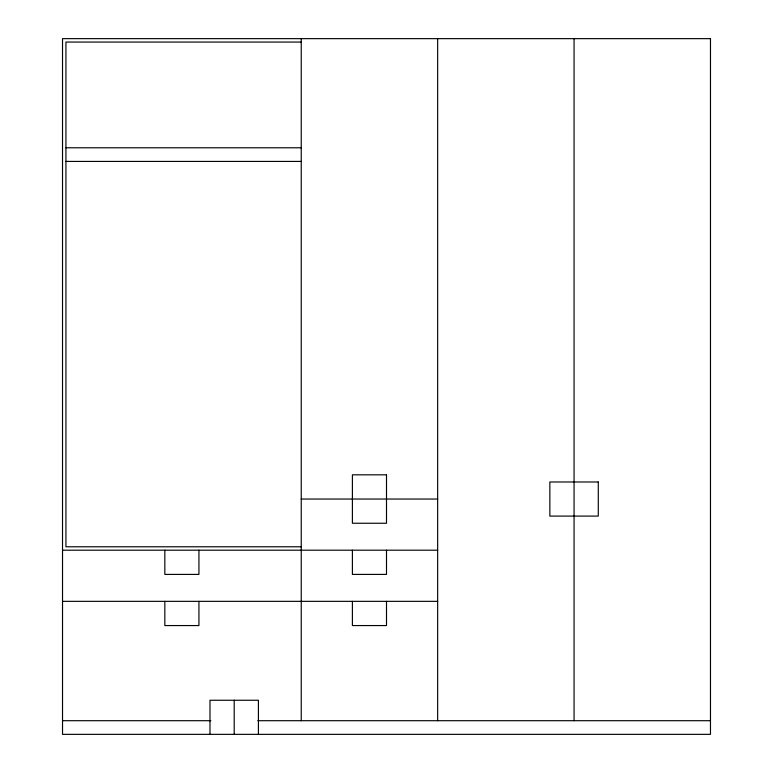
<?xml version="1.0" encoding="UTF-8"?>
<svg xmlns="http://www.w3.org/2000/svg" width="773" height="773" viewBox="0 0 773 773"><rect width="100%" height="100%" fill="white"/><g stroke="black" fill="none" stroke-linecap="round" stroke-linejoin="round"><path stroke-width="1.16" d="M301.238 42.061L65.937 42.061L65.937 546.782L301.238 546.782M65.937 147.778L301.238 147.778M65.937 161.422L301.238 161.422M301.238 499.039L437.653 499.039M62.526 550.192L437.653 550.192M62.526 601.346L437.653 601.346M62.526 720.707L210.816 720.707M257.834 720.707L710.474 720.707M574.068 38.65L574.068 720.707M437.653 38.65L437.653 720.707M386.5 550.192L386.5 574.407L352.401 574.407L352.401 550.192M386.5 601.346L386.5 625.56L352.401 625.56L352.401 601.346M301.238 38.65L301.238 720.707M258.414 734.35L258.414 700.251L209.985 700.251L209.985 734.35M234.2 700.251L234.2 734.35M198.932 550.192L198.932 574.407L164.833 574.407L164.833 550.192M198.932 601.346L198.932 625.56L164.833 625.56L164.833 601.346M710.474 38.65L62.526 38.65L62.526 734.35L710.474 734.35L710.474 38.65M386.5 474.825L352.401 474.825L352.401 523.253L386.5 523.253L386.5 474.825M598.283 481.985L549.854 481.985L549.854 516.093L598.283 516.093L598.283 481.985"/></g></svg>
